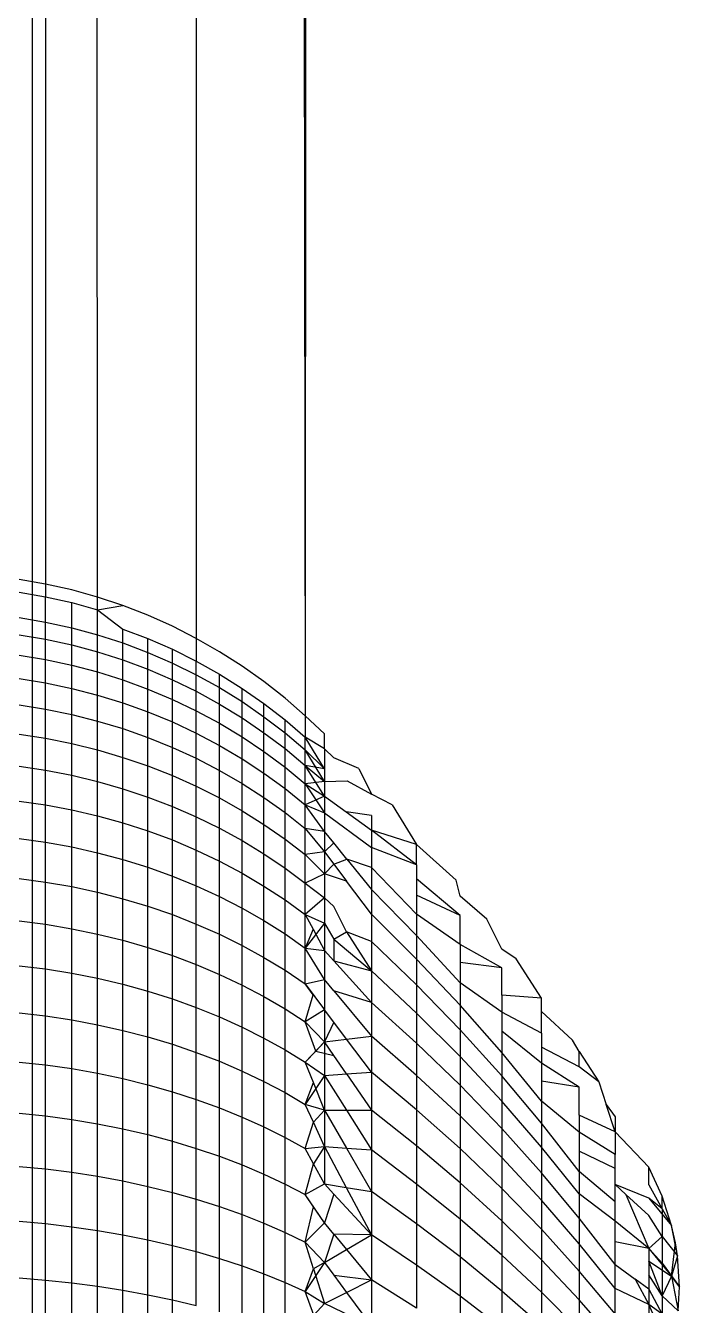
# Model space of a CAD drawing. Header units: inches. Extents: x 17 to 4615, y 5 to 3256.
# Drawn here: x 743.207 to 744.533, y 2418.563 to 2421.16 of the extents above; entities that cross this region are included whole.
import ezdxf

# ---------------------------------------------------------------- set-up
doc = ezdxf.new("R2010")
doc.units = ezdxf.units.IN
doc.header["$MEASUREMENT"] = 0

msp = doc.modelspace()

# ---------------------------------------------------------------- linework, layer by layer
for p, q in [((743.8134, 2587.7881), (743.7742, 2419.7595)), ((743.5533, 2587.5974), (743.7742, 2419.7595)), ((743.5533, 2587.5974), (743.5533, 2419.9165)), ((743.2238, 2587.4702), (743.2201, 2414.7214)), ((743.3529, 2420.0001), (743.2238, 2587.4702)), ((743.2238, 2587.4702), (743.2475, 2420.0267)), ((743.2475, 2420.0267), (743.194, 2420.0361)), ((743.194, 2420.0102), (743.2475, 2420.0009)), ((743.3006, 2420.0147), (743.2475, 2420.0267)), ((743.2475, 2420.0267), (743.2475, 2420.0009)), ((743.3529, 2420.0001), (743.3006, 2420.0147)), ((743.2475, 2420.0009), (743.3006, 2419.9891)), ((743.2475, 2419.9497), (743.2475, 2420.0009)), ((743.3006, 2419.9891), (743.3529, 2419.9746)), ((743.3006, 2419.938), (743.3006, 2419.9891)), ((743.4045, 2419.983), (743.3529, 2420.0001)), ((743.3529, 2419.9746), (743.3529, 2420.0001)), ((743.3529, 2419.9746), (743.4045, 2419.983)), ((743.4552, 2419.9633), (743.4045, 2419.983)), ((743.194, 2419.9588), (743.2475, 2419.9497)), ((743.3529, 2419.9746), (743.4045, 2419.9355)), ((743.3529, 2419.9239), (743.3529, 2419.9746)), ((743.5048, 2419.9411), (743.4552, 2419.9633)), ((743.2475, 2419.9497), (743.3006, 2419.938)), ((743.2475, 2419.9146), (743.2475, 2419.9497)), ((743.3006, 2419.938), (743.3529, 2419.9239)), ((743.3006, 2419.9031), (743.3006, 2419.938)), ((743.4045, 2419.9355), (743.4552, 2419.9162)), ((743.4045, 2419.9072), (743.4045, 2419.9355)), ((743.5533, 2419.9165), (743.5048, 2419.9411)), ((743.194, 2419.9236), (743.2475, 2419.9146)), ((743.2475, 2419.9146), (743.3006, 2419.9031)), ((743.2475, 2419.8734), (743.2475, 2419.9146)), ((743.3006, 2419.9031), (743.3529, 2419.8892)), ((743.3006, 2419.8621), (743.3006, 2419.9031)), ((743.3529, 2419.9239), (743.4045, 2419.9072)), ((743.3529, 2419.8892), (743.3529, 2419.9239)), ((743.4045, 2419.9072), (743.4552, 2419.8881)), ((743.4045, 2419.8727), (743.4045, 2419.9072)), ((743.4552, 2419.9162), (743.5048, 2419.8944)), ((743.4552, 2419.8881), (743.4552, 2419.9162)), ((743.6005, 2419.8895), (743.5533, 2419.9165)), ((743.5533, 2419.9165), (743.5533, 2419.8703)), ((743.194, 2419.8822), (743.2475, 2419.8734)), ((743.2475, 2419.8734), (743.3006, 2419.8621)), ((743.2475, 2419.8261), (743.2475, 2419.8734)), ((743.3529, 2419.8892), (743.4045, 2419.8727)), ((743.3529, 2419.8483), (743.3529, 2419.8892)), ((743.4045, 2419.8727), (743.4552, 2419.8539)), ((743.4045, 2419.8322), (743.4045, 2419.8727)), ((743.4552, 2419.8881), (743.5048, 2419.8665)), ((743.4552, 2419.8539), (743.4552, 2419.8881)), ((743.5048, 2419.8944), (743.5533, 2419.8703)), ((743.5048, 2419.8665), (743.5048, 2419.8944)), ((743.6463, 2419.8603), (743.6005, 2419.8895)), ((743.3006, 2419.8621), (743.3529, 2419.8483)), ((743.3006, 2419.815), (743.3006, 2419.8621)), ((743.3529, 2419.8483), (743.4045, 2419.8322)), ((743.3529, 2419.8015), (743.3529, 2419.8483)), ((743.4552, 2419.8539), (743.5048, 2419.8326)), ((743.4552, 2419.8136), (743.4552, 2419.8539)), ((743.5048, 2419.8665), (743.5533, 2419.8427)), ((743.5048, 2419.8326), (743.5048, 2419.8665)), ((743.5533, 2419.8703), (743.6005, 2419.8438)), ((743.5533, 2419.8427), (743.5533, 2419.8703)), ((743.6906, 2419.8288), (743.6463, 2419.8603)), ((743.194, 2419.8348), (743.2475, 2419.8261)), ((743.2475, 2419.8261), (743.3006, 2419.815)), ((743.2475, 2419.7728), (743.2475, 2419.8261)), ((743.4045, 2419.8322), (743.4552, 2419.8136)), ((743.4045, 2419.7856), (743.4045, 2419.8322)), ((743.5048, 2419.8326), (743.5533, 2419.8091)), ((743.5048, 2419.7927), (743.5048, 2419.8326)), ((743.5533, 2419.8427), (743.6005, 2419.8165)), ((743.5533, 2419.8091), (743.5533, 2419.8427)), ((743.6005, 2419.8438), (743.6463, 2419.8151)), ((743.6005, 2419.8165), (743.6005, 2419.8438)), ((743.7333, 2419.7952), (743.6906, 2419.8288)), ((743.3006, 2419.815), (743.3529, 2419.8015)), ((743.3006, 2419.762), (743.3006, 2419.815)), ((743.3529, 2419.8015), (743.4045, 2419.7856)), ((743.3529, 2419.7488), (743.3529, 2419.8015)), ((743.4552, 2419.8136), (743.5048, 2419.7927)), ((743.4552, 2419.7674), (743.4552, 2419.8136)), ((743.5533, 2419.8091), (743.6005, 2419.7832)), ((743.5533, 2419.7695), (743.5533, 2419.8091)), ((743.6005, 2419.8165), (743.6463, 2419.7881)), ((743.6005, 2419.7832), (743.6005, 2419.8165)), ((743.6463, 2419.8151), (743.6906, 2419.7842)), ((743.6463, 2419.7881), (743.6463, 2419.8151)), ((743.7742, 2419.7595), (743.7333, 2419.7952)), ((743.194, 2419.7813), (743.2475, 2419.7728)), ((743.2475, 2419.7728), (743.3006, 2419.762)), ((743.2475, 2419.7138), (743.2475, 2419.7728)), ((743.4045, 2419.7856), (743.4552, 2419.7674)), ((743.4045, 2419.7333), (743.4045, 2419.7856)), ((743.5048, 2419.7927), (743.5533, 2419.7695)), ((743.5048, 2419.7469), (743.5048, 2419.7927)), ((743.5533, 2419.7695), (743.6005, 2419.7441)), ((743.5533, 2419.7242), (743.5533, 2419.7695)), ((743.6005, 2419.7832), (743.6463, 2419.7552)), ((743.6005, 2419.7441), (743.6005, 2419.7832)), ((743.6463, 2419.7881), (743.6906, 2419.7575)), ((743.6463, 2419.7552), (743.6463, 2419.7881)), ((743.6906, 2419.7842), (743.7333, 2419.7511)), ((743.6906, 2419.7575), (743.6906, 2419.7842)), ((743.3006, 2419.762), (743.3529, 2419.7488)), ((743.3006, 2419.7032), (743.3006, 2419.762)), ((743.3529, 2419.7488), (743.4045, 2419.7333)), ((743.3529, 2419.6903), (743.3529, 2419.7488)), ((743.4552, 2419.7674), (743.5048, 2419.7469)), ((743.4552, 2419.7154), (743.4552, 2419.7674)), ((743.5048, 2419.7469), (743.5533, 2419.7242)), ((743.5048, 2419.6954), (743.5048, 2419.7469)), ((743.6005, 2419.7441), (743.6463, 2419.7165)), ((743.6005, 2419.6992), (743.6005, 2419.7441)), ((743.6463, 2419.7552), (743.6906, 2419.725)), ((743.6463, 2419.7165), (743.6463, 2419.7552)), ((743.6906, 2419.7575), (743.7333, 2419.7248)), ((743.6906, 2419.725), (743.6906, 2419.7575)), ((743.7333, 2419.7511), (743.7742, 2419.7161)), ((743.7333, 2419.7248), (743.7333, 2419.7511)), ((743.8134, 2419.7226), (743.7742, 2419.7595)), ((743.7742, 2419.7595), (743.7742, 2419.7161)), ((743.194, 2419.722), (743.2475, 2419.7138)), ((743.4045, 2419.7333), (743.4552, 2419.7154)), ((743.4045, 2419.6751), (743.4045, 2419.7333)), ((743.5533, 2419.7242), (743.6005, 2419.6992)), ((743.5533, 2419.6731), (743.5533, 2419.7242)), ((743.6463, 2419.7165), (743.6906, 2419.6869)), ((743.6463, 2419.6722), (743.6463, 2419.7165)), ((743.6906, 2419.725), (743.7333, 2419.6928)), ((743.6906, 2419.6869), (743.6906, 2419.725)), ((743.7333, 2419.7248), (743.7742, 2419.6902)), ((743.7333, 2419.6928), (743.7333, 2419.7248)), ((743.8134, 2419.6923), (743.8134, 2419.7226)), ((743.2475, 2419.7138), (743.3006, 2419.7032)), ((743.2475, 2419.649), (743.2475, 2419.7138)), ((743.3006, 2419.7032), (743.3529, 2419.6903)), ((743.3006, 2419.6387), (743.3006, 2419.7032)), ((743.4552, 2419.7154), (743.5048, 2419.6954)), ((743.4552, 2419.6577), (743.4552, 2419.7154)), ((743.5048, 2419.6954), (743.5533, 2419.6731)), ((743.5048, 2419.6382), (743.5048, 2419.6954)), ((743.6005, 2419.6992), (743.6463, 2419.6722)), ((743.6005, 2419.6487), (743.6005, 2419.6992)), ((743.7333, 2419.6928), (743.7742, 2419.6586)), ((743.7333, 2419.6552), (743.7333, 2419.6928)), ((743.7742, 2419.6902), (743.7742, 2419.7161)), ((743.8134, 2419.6521), (743.7742, 2419.7161)), ((743.8134, 2419.6923), (743.7742, 2419.7161)), ((743.8134, 2419.6923), (743.8134, 2419.6521)), ((743.8324, 2419.6739), (743.8134, 2419.6923)), ((743.3529, 2419.6903), (743.4045, 2419.6751)), ((743.3529, 2419.6262), (743.3529, 2419.6903)), ((743.4045, 2419.6751), (743.4552, 2419.6577)), ((743.4045, 2419.6114), (743.4045, 2419.6751)), ((743.5533, 2419.6731), (743.6005, 2419.6487)), ((743.5533, 2419.6165), (743.5533, 2419.6731)), ((743.6463, 2419.6722), (743.6906, 2419.6431)), ((743.6463, 2419.6222), (743.6463, 2419.6722)), ((743.6906, 2419.6869), (743.7333, 2419.6552)), ((743.6906, 2419.6431), (743.6906, 2419.6869)), ((743.7742, 2419.6586), (743.7742, 2419.6902)), ((743.7742, 2419.6902), (743.8134, 2419.6521)), ((743.8134, 2419.626), (743.7742, 2419.6902)), ((743.883, 2419.6524), (743.8324, 2419.6739)), ((743.194, 2419.657), (743.2475, 2419.649)), ((743.2475, 2419.649), (743.3006, 2419.6387)), ((743.2475, 2419.5787), (743.2475, 2419.649)), ((743.3006, 2419.6387), (743.3529, 2419.6262)), ((743.3006, 2419.5687), (743.3006, 2419.6387)), ((743.4552, 2419.6577), (743.5048, 2419.6382)), ((743.4552, 2419.5945), (743.4552, 2419.6577)), ((743.6005, 2419.6487), (743.6463, 2419.6222)), ((743.6005, 2419.5927), (743.6005, 2419.6487)), ((743.6906, 2419.6431), (743.7333, 2419.612)), ((743.6906, 2419.5937), (743.6906, 2419.6431)), ((743.7333, 2419.6552), (743.7742, 2419.6215)), ((743.7333, 2419.612), (743.7333, 2419.6552)), ((743.7742, 2419.6215), (743.7742, 2419.6586)), ((743.7742, 2419.6586), (743.8134, 2419.626)), ((743.8134, 2419.5961), (743.7742, 2419.6586)), ((743.8134, 2419.6521), (743.7742, 2419.6586)), ((743.8134, 2419.6521), (743.8134, 2419.626)), ((743.883, 2419.6524), (743.9086, 2419.6003)), ((743.3529, 2419.6262), (743.4045, 2419.6114)), ((743.3529, 2419.5565), (743.3529, 2419.6262)), ((743.5048, 2419.6382), (743.5533, 2419.6165)), ((743.5048, 2419.5755), (743.5048, 2419.6382)), ((743.5533, 2419.6165), (743.6005, 2419.5927)), ((743.5533, 2419.5543), (743.5533, 2419.6165)), ((743.6463, 2419.6222), (743.6906, 2419.5937)), ((743.6463, 2419.5668), (743.6463, 2419.6222)), ((743.8134, 2419.626), (743.7742, 2419.6215)), ((743.7742, 2419.5789), (743.7742, 2419.6215)), ((743.7742, 2419.6215), (743.8134, 2419.5961)), ((743.7742, 2419.6215), (743.8134, 2419.5624)), ((743.8134, 2419.626), (743.8591, 2419.6272)), ((743.8134, 2419.626), (743.8134, 2419.5961)), ((743.8591, 2419.6272), (743.9086, 2419.6003)), ((743.4045, 2419.6114), (743.4552, 2419.5945)), ((743.4045, 2419.5423), (743.4045, 2419.6114)), ((743.4552, 2419.5945), (743.5048, 2419.5755)), ((743.4552, 2419.5259), (743.4552, 2419.5945)), ((743.6005, 2419.5927), (743.6463, 2419.5668)), ((743.6005, 2419.5312), (743.6005, 2419.5927)), ((743.6906, 2419.5937), (743.7333, 2419.5633)), ((743.6906, 2419.539), (743.6906, 2419.5937)), ((743.7333, 2419.612), (743.7742, 2419.5789)), ((743.7333, 2419.5633), (743.7333, 2419.612)), ((743.8134, 2419.5961), (743.7742, 2419.5789)), ((743.8134, 2419.5961), (743.8134, 2419.5624)), ((743.8134, 2419.5961), (743.8573, 2419.5643)), ((743.9507, 2419.5785), (743.9086, 2419.6003)), ((743.194, 2419.5865), (743.2475, 2419.5787)), ((743.2475, 2419.5787), (743.3006, 2419.5687)), ((743.2475, 2419.503), (743.2475, 2419.5787)), ((743.3006, 2419.5687), (743.3529, 2419.5565)), ((743.3006, 2419.4933), (743.3006, 2419.5687)), ((743.5048, 2419.5755), (743.5533, 2419.5543)), ((743.5048, 2419.5074), (743.5048, 2419.5755)), ((743.6463, 2419.5668), (743.6906, 2419.539)), ((743.6463, 2419.5061), (743.6463, 2419.5668)), ((743.7333, 2419.5633), (743.7742, 2419.531)), ((743.7333, 2419.5093), (743.7333, 2419.5633)), ((743.7742, 2419.531), (743.7742, 2419.5789)), ((743.7742, 2419.5789), (743.8134, 2419.5624)), ((743.8134, 2419.5249), (743.7742, 2419.5789)), ((743.8134, 2419.5624), (743.8134, 2419.5249)), ((743.8134, 2419.5624), (743.9086, 2419.4921)), ((743.8573, 2419.5643), (743.9086, 2419.5271)), ((743.9086, 2419.5568), (743.8573, 2419.5643)), ((743.9507, 2419.5785), (744.0003, 2419.4985)), ((743.3529, 2419.5565), (743.4045, 2419.5423)), ((743.3529, 2419.4816), (743.3529, 2419.5565)), ((743.4045, 2419.5423), (743.4552, 2419.5259)), ((743.4045, 2419.4678), (743.4045, 2419.5423)), ((743.5533, 2419.5543), (743.6005, 2419.5312)), ((743.5533, 2419.4869), (743.5533, 2419.5543)), ((743.6906, 2419.539), (743.7333, 2419.5093)), ((743.6906, 2419.479), (743.6906, 2419.539)), ((743.9086, 2419.5568), (743.9086, 2419.5271)), ((743.194, 2419.5105), (743.2475, 2419.503)), ((743.4552, 2419.5259), (743.5048, 2419.5074)), ((743.4552, 2419.452), (743.4552, 2419.5259)), ((743.6005, 2419.5312), (743.6463, 2419.5061)), ((743.6005, 2419.4645), (743.6005, 2419.5312)), ((743.7333, 2419.5093), (743.7742, 2419.4778)), ((743.7333, 2419.4502), (743.7333, 2419.5093)), ((743.7742, 2419.4778), (743.7742, 2419.531)), ((743.7742, 2419.531), (743.8134, 2419.4836)), ((743.8134, 2419.5249), (743.7742, 2419.531)), ((743.8134, 2419.5249), (743.8134, 2419.4836)), ((743.8324, 2419.5013), (743.8134, 2419.5249)), ((743.9086, 2419.5271), (743.9086, 2419.4921)), ((744.0003, 2419.4569), (743.9086, 2419.5271)), ((744.0003, 2419.4985), (743.9086, 2419.5271)), ((743.2475, 2419.503), (743.3006, 2419.4933)), ((743.2475, 2419.4221), (743.2475, 2419.503)), ((743.3006, 2419.4933), (743.3529, 2419.4816)), ((743.3006, 2419.4129), (743.3006, 2419.4933)), ((743.5048, 2419.5074), (743.5533, 2419.4869)), ((743.5048, 2419.4341), (743.5048, 2419.5074)), ((743.5533, 2419.4869), (743.6005, 2419.4645)), ((743.5533, 2419.4144), (743.5533, 2419.4869)), ((743.6463, 2419.5061), (743.6906, 2419.479)), ((743.6463, 2419.4401), (743.6463, 2419.5061)), ((743.8134, 2419.4836), (743.7742, 2419.4778)), ((743.8134, 2419.4836), (743.8324, 2419.5013)), ((743.8134, 2419.4836), (743.8134, 2419.4387)), ((743.8134, 2419.4836), (743.8324, 2419.4582)), ((743.8588, 2419.4685), (743.8324, 2419.5013)), ((743.9086, 2419.4921), (743.9086, 2419.4519)), ((744.0003, 2419.4569), (743.9086, 2419.4921)), ((744.0805, 2419.4256), (744.0003, 2419.4985)), ((744.0003, 2419.4569), (744.0003, 2419.4985)), ((743.3529, 2419.4816), (743.4045, 2419.4678)), ((743.3529, 2419.4016), (743.3529, 2419.4816)), ((743.4045, 2419.4678), (743.4552, 2419.452)), ((743.4045, 2419.3883), (743.4045, 2419.4678)), ((743.6005, 2419.4645), (743.6463, 2419.4401)), ((743.6005, 2419.3927), (743.6005, 2419.4645)), ((743.6906, 2419.479), (743.7333, 2419.4502)), ((743.6906, 2419.4139), (743.6906, 2419.479)), ((743.7742, 2419.4195), (743.7742, 2419.4778)), ((743.8134, 2419.4387), (743.7742, 2419.4778)), ((743.8134, 2419.4387), (743.8324, 2419.4582)), ((743.8324, 2419.4582), (743.8588, 2419.4685)), ((743.8324, 2419.4582), (743.8583, 2419.4236)), ((743.9086, 2419.4519), (743.8588, 2419.4685)), ((743.8588, 2419.4685), (743.9086, 2419.4067)), ((744.0003, 2419.4569), (744.0003, 2419.4285)), ((743.4552, 2419.452), (743.5048, 2419.4341)), ((743.4552, 2419.373), (743.4552, 2419.452)), ((743.5048, 2419.4341), (743.5533, 2419.4144)), ((743.5048, 2419.3559), (743.5048, 2419.4341)), ((743.6463, 2419.4401), (743.6906, 2419.4139)), ((743.6463, 2419.3692), (743.6463, 2419.4401)), ((743.7333, 2419.4502), (743.7742, 2419.4195)), ((743.7333, 2419.3859), (743.7333, 2419.4502)), ((743.8134, 2419.4387), (743.7742, 2419.4195)), ((743.8134, 2419.4387), (743.8134, 2419.3903)), ((743.8583, 2419.4236), (743.8134, 2419.4387)), ((743.9086, 2419.4519), (743.9086, 2419.4067)), ((744.0003, 2419.3568), (743.9086, 2419.4519)), ((743.194, 2419.4294), (743.2475, 2419.4221)), ((743.2475, 2419.4221), (743.3006, 2419.4129)), ((743.2475, 2419.3363), (743.2475, 2419.4221)), ((743.3006, 2419.4129), (743.3529, 2419.4016)), ((743.3006, 2419.3274), (743.3006, 2419.4129)), ((743.5533, 2419.4144), (743.6005, 2419.3927)), ((743.5533, 2419.3369), (743.5533, 2419.4144)), ((743.6906, 2419.4139), (743.7333, 2419.3859)), ((743.6906, 2419.3439), (743.6906, 2419.4139)), ((743.7742, 2419.3562), (743.7742, 2419.4195)), ((743.7742, 2419.4195), (743.8134, 2419.3903)), ((743.9086, 2419.3566), (743.8583, 2419.4236)), ((743.9086, 2419.4067), (743.9086, 2419.3566)), ((744.0003, 2419.3136), (743.9086, 2419.4067)), ((744.0003, 2419.4285), (744.0003, 2419.3951)), ((744.0884, 2419.354), (744.0003, 2419.4285)), ((744.0884, 2419.3935), (744.0805, 2419.4256)), ((743.3529, 2419.4016), (743.4045, 2419.3883)), ((743.3529, 2419.3166), (743.3529, 2419.4016)), ((743.4045, 2419.3883), (743.4552, 2419.373)), ((743.4045, 2419.3038), (743.4045, 2419.3883)), ((743.6005, 2419.3927), (743.6463, 2419.3692)), ((743.6005, 2419.316), (743.6005, 2419.3927)), ((743.7333, 2419.3859), (743.7742, 2419.3562)), ((743.7333, 2419.3168), (743.7333, 2419.3859)), ((743.8134, 2419.3903), (743.7742, 2419.3562)), ((743.8134, 2419.3903), (743.8134, 2419.3384)), ((743.8324, 2419.3726), (743.8134, 2419.3903)), ((744.0003, 2419.3951), (744.0003, 2419.3568)), ((744.0884, 2419.354), (744.0003, 2419.3951)), ((744.1425, 2419.3468), (744.0884, 2419.3935)), ((743.4552, 2419.373), (743.5048, 2419.3559)), ((743.4552, 2419.2892), (743.4552, 2419.373)), ((743.5048, 2419.3559), (743.5533, 2419.3369)), ((743.5048, 2419.2728), (743.5048, 2419.3559)), ((743.6463, 2419.3692), (743.6906, 2419.3439)), ((743.6463, 2419.2933), (743.6463, 2419.3692)), ((743.7742, 2419.2881), (743.7742, 2419.3562)), ((743.7742, 2419.3562), (743.8134, 2419.3384)), ((743.7742, 2419.3562), (743.7903, 2419.3262)), ((743.8577, 2419.3213), (743.8324, 2419.3726)), ((743.9086, 2419.3566), (743.9086, 2419.3016)), ((744.0003, 2419.2658), (743.9086, 2419.3566)), ((744.0003, 2419.3568), (744.0003, 2419.3136)), ((744.0884, 2419.2952), (744.0003, 2419.3568)), ((744.0884, 2419.2952), (744.0884, 2419.354)), ((743.194, 2419.3432), (743.2475, 2419.3363)), ((743.2475, 2419.3363), (743.3006, 2419.3274)), ((743.2475, 2419.2457), (743.2475, 2419.3363)), ((743.3006, 2419.3274), (743.3529, 2419.3166)), ((743.3006, 2419.2372), (743.3006, 2419.3274)), ((743.5533, 2419.3369), (743.6005, 2419.316)), ((743.5533, 2419.2545), (743.5533, 2419.3369)), ((743.6906, 2419.3439), (743.7333, 2419.3168)), ((743.6906, 2419.269), (743.6906, 2419.3439)), ((743.8134, 2419.3384), (743.7742, 2419.2881)), ((743.8134, 2419.3384), (743.8134, 2419.2831)), ((743.8134, 2419.3384), (743.8324, 2419.3063)), ((744.1728, 2419.2857), (744.1425, 2419.3468)), ((743.3529, 2419.3166), (743.4045, 2419.3038)), ((743.3529, 2419.2269), (743.3529, 2419.3166)), ((743.4045, 2419.3038), (743.4552, 2419.2892)), ((743.4045, 2419.2147), (743.4045, 2419.3038)), ((743.6005, 2419.316), (743.6463, 2419.2933)), ((743.6005, 2419.2345), (743.6005, 2419.316)), ((743.7333, 2419.3168), (743.7742, 2419.2881)), ((743.7333, 2419.243), (743.7333, 2419.3168)), ((743.7903, 2419.3262), (743.7742, 2419.2881)), ((743.7903, 2419.3262), (743.8134, 2419.2831)), ((743.8324, 2419.3063), (743.8577, 2419.3213)), ((743.8324, 2419.3063), (743.9086, 2419.2419)), ((743.8324, 2419.3063), (743.8324, 2419.262)), ((743.9086, 2419.3016), (743.8577, 2419.3213)), ((743.8577, 2419.3213), (743.9086, 2419.2419)), ((743.9086, 2419.3016), (743.9086, 2419.2419)), ((744.0003, 2419.2133), (743.9086, 2419.3016)), ((744.0003, 2419.3136), (744.0003, 2419.2658)), ((744.0884, 2419.2177), (744.0003, 2419.3136)), ((743.4552, 2419.2892), (743.5048, 2419.2728)), ((743.4552, 2419.2008), (743.4552, 2419.2892)), ((743.6463, 2419.2933), (743.6906, 2419.269)), ((743.6463, 2419.2128), (743.6463, 2419.2933)), ((743.7742, 2419.2153), (743.7742, 2419.2881)), ((743.7742, 2419.2881), (743.8134, 2419.2831)), ((743.8134, 2419.2244), (743.7742, 2419.2881)), ((743.8134, 2419.2831), (743.8134, 2419.2244)), ((743.8134, 2419.2831), (743.8324, 2419.262)), ((744.0884, 2419.2952), (744.0884, 2419.2588)), ((744.1728, 2419.2483), (744.0884, 2419.2952)), ((744.2025, 2419.2665), (744.1728, 2419.2857)), ((743.194, 2419.2523), (743.2475, 2419.2457)), ((743.5048, 2419.2728), (743.5533, 2419.2545)), ((743.5048, 2419.1851), (743.5048, 2419.2728)), ((743.5533, 2419.2545), (743.6005, 2419.2345)), ((743.5533, 2419.1677), (743.5533, 2419.2545)), ((743.6906, 2419.269), (743.7333, 2419.243)), ((743.6906, 2419.1895), (743.6906, 2419.269)), ((743.8324, 2419.262), (743.9086, 2419.1777)), ((743.8324, 2419.262), (743.9086, 2419.2419)), ((744.0003, 2419.2658), (744.0003, 2419.2133)), ((744.0884, 2419.1722), (744.0003, 2419.2658)), ((744.0884, 2419.2588), (744.0884, 2419.2177)), ((744.1728, 2419.2483), (744.0884, 2419.2588)), ((744.2533, 2419.1861), (744.2025, 2419.2665)), ((743.2475, 2419.2457), (743.3006, 2419.2372)), ((743.2475, 2419.1505), (743.2475, 2419.2457)), ((743.3006, 2419.2372), (743.3529, 2419.2269)), ((743.3006, 2419.1424), (743.3006, 2419.2372)), ((743.3529, 2419.2269), (743.4045, 2419.2147)), ((743.3529, 2419.1326), (743.3529, 2419.2269)), ((743.6005, 2419.2345), (743.6463, 2419.2128)), ((743.6005, 2419.1486), (743.6005, 2419.2345)), ((743.7333, 2419.243), (743.7742, 2419.2153)), ((743.7333, 2419.1645), (743.7333, 2419.243)), ((743.7742, 2419.2153), (743.8134, 2419.2244)), ((743.8134, 2419.2244), (743.8134, 2419.1626)), ((743.8324, 2419.2014), (743.8134, 2419.2244)), ((743.9086, 2419.2419), (743.9086, 2419.1777)), ((744.0003, 2419.1563), (743.9086, 2419.2419)), ((744.1728, 2419.1926), (744.1728, 2419.2483)), ((743.4045, 2419.2147), (743.4552, 2419.2008)), ((743.4045, 2419.1211), (743.4045, 2419.2147)), ((743.4552, 2419.2008), (743.5048, 2419.1851)), ((743.4552, 2419.1078), (743.4552, 2419.2008)), ((743.6463, 2419.2128), (743.6906, 2419.1895)), ((743.6463, 2419.1279), (743.6463, 2419.2128)), ((743.7742, 2419.2153), (743.8134, 2419.1626)), ((743.7905, 2419.1935), (743.7742, 2419.2153)), ((743.9086, 2419.1777), (743.8324, 2419.2014)), ((743.8324, 2419.2014), (743.9086, 2419.1091)), ((744.0003, 2419.2133), (744.0003, 2419.1563)), ((744.0884, 2419.1223), (744.0003, 2419.2133)), ((744.0884, 2419.2177), (744.0884, 2419.1722)), ((744.1728, 2419.158), (744.0884, 2419.2177)), ((743.5048, 2419.1851), (743.5533, 2419.1677)), ((743.5048, 2419.0929), (743.5048, 2419.1851)), ((743.6906, 2419.1895), (743.7333, 2419.1645)), ((743.6906, 2419.1056), (743.6906, 2419.1895)), ((743.7742, 2419.1381), (743.7905, 2419.1935)), ((743.9086, 2419.1777), (743.9086, 2419.1091)), ((744.0003, 2419.095), (743.9086, 2419.1777)), ((744.0884, 2419.1722), (744.0884, 2419.1223)), ((744.1728, 2419.076), (744.0884, 2419.1722)), ((744.1728, 2419.1926), (744.1728, 2419.158)), ((744.2533, 2419.1861), (744.1728, 2419.1926)), ((744.2533, 2419.1595), (744.2533, 2419.1861)), ((743.194, 2419.1568), (743.2475, 2419.1505)), ((743.2475, 2419.1505), (743.3006, 2419.1424)), ((743.2475, 2419.051), (743.2475, 2419.1505)), ((743.5533, 2419.1677), (743.6005, 2419.1486)), ((743.5533, 2419.0764), (743.5533, 2419.1677)), ((743.6005, 2419.1486), (743.6463, 2419.1279)), ((743.6005, 2419.0583), (743.6005, 2419.1486)), ((743.7333, 2419.1645), (743.7742, 2419.1381)), ((743.7333, 2419.0818), (743.7333, 2419.1645)), ((743.8134, 2419.1626), (743.7742, 2419.1381)), ((743.8134, 2419.1626), (743.8134, 2419.0977)), ((743.8324, 2419.1374), (743.8134, 2419.1626)), ((744.0003, 2419.1563), (744.0003, 2419.095)), ((744.0884, 2419.0681), (744.0003, 2419.1563)), ((744.1728, 2419.158), (744.1728, 2419.1192)), ((744.2533, 2419.1156), (744.1728, 2419.158)), ((744.2533, 2419.1156), (744.2533, 2419.1595)), ((744.3164, 2419.1014), (744.2533, 2419.1595)), ((743.3006, 2419.1424), (743.3529, 2419.1326)), ((743.3006, 2419.0434), (743.3006, 2419.1424)), ((743.3529, 2419.1326), (743.4045, 2419.1211)), ((743.3529, 2419.0341), (743.3529, 2419.1326)), ((743.4045, 2419.1211), (743.4552, 2419.1078)), ((743.4045, 2419.0232), (743.4045, 2419.1211)), ((743.6463, 2419.1279), (743.6906, 2419.1056)), ((743.6463, 2419.0386), (743.6463, 2419.1279)), ((743.7742, 2419.1381), (743.8134, 2419.0977)), ((743.7956, 2419.079), (743.7742, 2419.1381)), ((743.8324, 2419.1374), (743.8134, 2419.0977)), ((743.8582, 2419.1031), (743.8324, 2419.1374)), ((744.0884, 2419.1223), (744.0884, 2419.0681)), ((744.1728, 2419.0288), (744.0884, 2419.1223)), ((743.4552, 2419.1078), (743.5048, 2419.0929)), ((743.4552, 2419.0107), (743.4552, 2419.1078)), ((743.6906, 2419.1056), (743.7333, 2419.0818)), ((743.6906, 2419.0174), (743.6906, 2419.1056)), ((743.8134, 2419.0977), (743.7742, 2419.0565)), ((743.8134, 2419.0977), (743.7956, 2419.079)), ((743.8134, 2419.0977), (743.8582, 2419.1031)), ((743.8134, 2419.0977), (743.8134, 2419.0298)), ((743.8324, 2419.0701), (743.8134, 2419.0977)), ((743.8582, 2419.1031), (743.9086, 2419.1091)), ((743.9086, 2419.0362), (743.8582, 2419.1031)), ((743.9086, 2419.1091), (743.9086, 2419.0362)), ((744.0003, 2419.0295), (743.9086, 2419.1091)), ((744.0003, 2419.095), (744.0003, 2419.0295)), ((744.0884, 2419.0098), (744.0003, 2419.095)), ((744.1728, 2419.1192), (744.1728, 2419.076)), ((744.2533, 2419.0547), (744.1728, 2419.1192)), ((744.2533, 2419.1156), (744.2533, 2419.0872)), ((744.33, 2419.0783), (744.3164, 2419.1014)), ((743.5048, 2419.0929), (743.5533, 2419.0764)), ((743.5048, 2418.9966), (743.5048, 2419.0929)), ((743.5533, 2419.0764), (743.6005, 2419.0583)), ((743.5533, 2418.981), (743.5533, 2419.0764)), ((743.7333, 2419.0818), (743.7742, 2419.0565)), ((743.7333, 2418.9948), (743.7333, 2419.0818)), ((743.7742, 2419.0565), (743.7956, 2419.079)), ((743.7956, 2419.079), (743.8324, 2419.0701)), ((743.858, 2419.0328), (743.8324, 2419.0701)), ((744.0884, 2419.0681), (744.0884, 2419.0098)), ((744.1728, 2418.9774), (744.0884, 2419.0681)), ((744.1728, 2419.076), (744.1728, 2419.0288)), ((744.2533, 2418.9774), (744.1728, 2419.076)), ((744.2533, 2419.0872), (744.2533, 2419.0547)), ((744.33, 2419.0471), (744.2533, 2419.0872)), ((744.33, 2419.0783), (744.3702, 2419.0167)), ((744.33, 2419.0471), (744.33, 2419.0783)), ((743.194, 2419.0569), (743.2475, 2419.051)), ((743.2475, 2419.051), (743.3006, 2419.0434)), ((743.2475, 2418.9474), (743.2475, 2419.051)), ((743.3006, 2419.0434), (743.3529, 2419.0341)), ((743.3006, 2418.9402), (743.3006, 2419.0434)), ((743.6005, 2419.0583), (743.6463, 2419.0386)), ((743.6005, 2418.9639), (743.6005, 2419.0583)), ((743.7742, 2419.0565), (743.8134, 2419.0298)), ((743.7908, 2419.0154), (743.7742, 2419.0565)), ((744.2533, 2419.0547), (744.2533, 2419.018)), ((744.33, 2419.0059), (744.2533, 2419.0547)), ((744.3702, 2419.0167), (744.33, 2419.0471)), ((743.3529, 2419.0341), (743.4045, 2419.0232)), ((743.3529, 2418.9315), (743.3529, 2419.0341)), ((743.4045, 2419.0232), (743.4552, 2419.0107)), ((743.4045, 2418.9213), (743.4045, 2419.0232)), ((743.6463, 2419.0386), (743.6906, 2419.0174)), ((743.6463, 2418.9453), (743.6463, 2419.0386)), ((743.6906, 2419.0174), (743.7333, 2418.9948)), ((743.6906, 2418.9253), (743.6906, 2419.0174)), ((743.8134, 2419.0298), (743.7742, 2418.9708)), ((743.7742, 2418.9708), (743.7908, 2419.0154)), ((743.8134, 2418.9591), (743.7908, 2419.0154)), ((743.8134, 2419.0298), (743.858, 2419.0328)), ((743.8134, 2419.0298), (743.8134, 2418.9591)), ((743.8134, 2419.0298), (743.8578, 2418.9592)), ((743.858, 2419.0328), (743.9086, 2419.0362)), ((743.858, 2419.0328), (743.9086, 2418.9593)), ((743.9086, 2419.0362), (743.9086, 2418.9593)), ((744.0003, 2418.9599), (743.9086, 2419.0362)), ((744.0003, 2419.0295), (744.0003, 2418.9599)), ((744.0884, 2418.9475), (744.0003, 2419.0295)), ((744.1728, 2419.0288), (744.1728, 2418.9774)), ((744.2533, 2418.9328), (744.1728, 2419.0288)), ((744.2533, 2419.018), (744.2533, 2418.9774)), ((744.33, 2419.0059), (744.2533, 2419.018)), ((744.3702, 2419.0167), (744.3849, 2418.9705)), ((743.4552, 2419.0107), (743.5048, 2418.9966)), ((743.4552, 2418.9095), (743.4552, 2419.0107)), ((743.5048, 2418.9966), (743.5533, 2418.981)), ((743.5048, 2418.8963), (743.5048, 2418.9966)), ((743.7333, 2418.9948), (743.7742, 2418.9708)), ((743.7333, 2418.9039), (743.7333, 2418.9948)), ((744.0884, 2419.0098), (744.0884, 2418.9475)), ((744.1728, 2418.9222), (744.0884, 2419.0098)), ((744.33, 2418.9488), (744.33, 2419.0059)), ((743.5533, 2418.981), (743.6005, 2418.9639)), ((743.5533, 2418.8816), (743.5533, 2418.981)), ((743.6005, 2418.9639), (743.6463, 2418.9453)), ((743.6005, 2418.8656), (743.6005, 2418.9639)), ((743.8134, 2418.9591), (743.7742, 2418.9708)), ((743.7909, 2418.9346), (743.7742, 2418.9708)), ((744.1728, 2418.9774), (744.1728, 2418.9222)), ((744.2533, 2418.8844), (744.1728, 2418.9774)), ((744.2533, 2418.9774), (744.2533, 2418.9328)), ((744.33, 2418.9144), (744.2533, 2418.9774)), ((744.3849, 2418.9705), (744.4027, 2418.9457)), ((744.4027, 2418.9149), (744.3849, 2418.9705)), ((743.194, 2418.9529), (743.2475, 2418.9474)), ((743.2475, 2418.9474), (743.3006, 2418.9402)), ((743.2475, 2418.8399), (743.2475, 2418.9474)), ((743.3006, 2418.9402), (743.3529, 2418.9315)), ((743.3006, 2418.8332), (743.3006, 2418.9402)), ((743.6463, 2418.9453), (743.6906, 2418.9253)), ((743.6463, 2418.8481), (743.6463, 2418.9453)), ((743.8134, 2418.9591), (743.7909, 2418.9346)), ((743.8134, 2418.9591), (743.8578, 2418.9592)), ((743.8134, 2418.9591), (743.8134, 2418.8856)), ((743.8134, 2418.9591), (743.8577, 2418.8823)), ((743.8578, 2418.9592), (743.9086, 2418.9593)), ((743.8578, 2418.9592), (743.9086, 2418.8785)), ((743.9086, 2418.9593), (743.9086, 2418.8785)), ((744.0003, 2418.8865), (743.9086, 2418.9593)), ((744.0003, 2418.9599), (744.0003, 2418.8865)), ((744.0884, 2418.8813), (744.0003, 2418.9599)), ((744.0884, 2418.9475), (744.0884, 2418.8813)), ((744.1728, 2418.8632), (744.0884, 2418.9475)), ((744.33, 2418.9488), (744.33, 2418.9144)), ((744.4027, 2418.9149), (744.33, 2418.9488)), ((744.4027, 2418.9457), (744.4027, 2418.9149)), ((743.3529, 2418.9315), (743.4045, 2418.9213)), ((743.3529, 2418.8251), (743.3529, 2418.9315)), ((743.4045, 2418.9213), (743.4552, 2418.9095)), ((743.4045, 2418.8156), (743.4045, 2418.9213)), ((743.6906, 2418.9253), (743.7333, 2418.9039)), ((743.6906, 2418.8293), (743.6906, 2418.9253)), ((743.7742, 2418.8813), (743.7909, 2418.9346)), ((743.8134, 2418.8856), (743.7909, 2418.9346)), ((744.1728, 2418.9222), (744.1728, 2418.8632)), ((744.2533, 2418.8323), (744.1728, 2418.9222)), ((744.2533, 2418.9328), (744.2533, 2418.8844)), ((744.33, 2418.8345), (744.2533, 2418.9328)), ((744.33, 2418.9144), (744.33, 2418.8763)), ((744.4027, 2418.869), (744.33, 2418.9144)), ((744.4713, 2418.8435), (744.4027, 2418.9149)), ((744.4027, 2418.9149), (744.4027, 2418.869)), ((743.4552, 2418.9095), (743.5048, 2418.8963)), ((743.4552, 2418.8046), (743.4552, 2418.9095)), ((743.5048, 2418.8963), (743.5533, 2418.8816)), ((743.5048, 2418.7923), (743.5048, 2418.8963)), ((743.7333, 2418.9039), (743.7742, 2418.8813)), ((743.7333, 2418.8093), (743.7333, 2418.9039)), ((743.7742, 2418.8813), (743.8134, 2418.8856)), ((743.8134, 2418.8856), (743.791, 2418.8505)), ((743.8134, 2418.8856), (743.8134, 2418.8094)), ((743.8134, 2418.8856), (743.8577, 2418.8823)), ((743.8134, 2418.8856), (743.8576, 2418.8023)), ((744.0003, 2418.8865), (744.0003, 2418.8093)), ((744.0884, 2418.8115), (744.0003, 2418.8865)), ((743.5533, 2418.8816), (743.6005, 2418.8656)), ((743.5533, 2418.7786), (743.5533, 2418.8816)), ((743.6005, 2418.8656), (743.6463, 2418.8481)), ((743.6005, 2418.7636), (743.6005, 2418.8656)), ((743.791, 2418.8505), (743.7742, 2418.8813)), ((743.8577, 2418.8823), (743.9086, 2418.8785)), ((743.8577, 2418.8823), (743.9086, 2418.794)), ((743.9086, 2418.8785), (743.9086, 2418.794)), ((744.0003, 2418.8093), (743.9086, 2418.8785)), ((744.0884, 2418.8813), (744.0884, 2418.8115)), ((744.1728, 2418.8005), (744.0884, 2418.8813)), ((744.1728, 2418.8632), (744.1728, 2418.8005)), ((744.2533, 2418.7767), (744.1728, 2418.8632)), ((744.2533, 2418.8844), (744.2533, 2418.8323)), ((744.33, 2418.7891), (744.2533, 2418.8844)), ((744.33, 2418.8763), (744.33, 2418.8345)), ((744.4027, 2418.8405), (744.33, 2418.8763)), ((744.4027, 2418.8405), (744.4027, 2418.869)), ((743.194, 2418.8451), (743.2475, 2418.8399)), ((743.2475, 2418.8399), (743.3006, 2418.8332)), ((743.2475, 2418.7289), (743.2475, 2418.8399)), ((743.6463, 2418.8481), (743.6906, 2418.8293)), ((743.6463, 2418.7474), (743.6463, 2418.8481)), ((743.7742, 2418.788), (743.791, 2418.8505)), ((743.8134, 2418.8094), (743.791, 2418.8505)), ((744.33, 2418.8345), (744.33, 2418.7891)), ((744.4027, 2418.7729), (744.33, 2418.8345)), ((744.4027, 2418.8085), (744.4027, 2418.8405)), ((744.4981, 2418.7849), (744.4713, 2418.8435)), ((744.4713, 2418.8079), (744.4713, 2418.8435)), ((743.3006, 2418.8332), (743.3529, 2418.8251)), ((743.3006, 2418.7227), (743.3006, 2418.8332)), ((743.3529, 2418.8251), (743.4045, 2418.8156)), ((743.3529, 2418.7152), (743.3529, 2418.8251)), ((743.4045, 2418.8156), (743.4552, 2418.8046)), ((743.4045, 2418.7064), (743.4045, 2418.8156)), ((743.6906, 2418.8293), (743.7333, 2418.8093)), ((743.6906, 2418.7298), (743.6906, 2418.8293)), ((743.7333, 2418.8093), (743.7742, 2418.788)), ((743.7333, 2418.7111), (743.7333, 2418.8093)), ((743.7742, 2418.788), (743.8134, 2418.8094)), ((743.8134, 2418.8094), (743.8324, 2418.7888)), ((743.8134, 2418.8094), (743.8576, 2418.8023)), ((744.0003, 2418.8093), (744.0003, 2418.7287)), ((744.0884, 2418.7381), (744.0003, 2418.8093)), ((744.0884, 2418.8115), (744.0884, 2418.7381)), ((744.1728, 2418.7344), (744.0884, 2418.8115)), ((744.2533, 2418.8323), (744.2533, 2418.7767)), ((744.33, 2418.7403), (744.2533, 2418.8323)), ((744.4027, 2418.7729), (744.4027, 2418.8085)), ((744.4027, 2418.8085), (744.425, 2418.7879)), ((744.4713, 2418.7803), (744.4027, 2418.8085)), ((744.4713, 2418.8079), (744.4981, 2418.7591)), ((743.4552, 2418.8046), (743.5048, 2418.7923)), ((743.4552, 2418.6962), (743.4552, 2418.8046)), ((743.5048, 2418.7923), (743.5533, 2418.7786)), ((743.5048, 2418.6848), (743.5048, 2418.7923)), ((743.8134, 2418.7308), (743.7742, 2418.788)), ((743.7911, 2418.7633), (743.7742, 2418.788)), ((743.8324, 2418.7888), (743.8134, 2418.7308)), ((743.8324, 2418.7888), (743.9086, 2418.7061)), ((743.8576, 2418.8023), (743.9086, 2418.794)), ((743.8576, 2418.8023), (743.9086, 2418.7061)), ((743.9086, 2418.794), (743.9086, 2418.7061)), ((744.0003, 2418.7287), (743.9086, 2418.794)), ((744.1728, 2418.8005), (744.1728, 2418.7344)), ((744.2533, 2418.7176), (744.1728, 2418.8005)), ((744.33, 2418.7891), (744.33, 2418.7403)), ((744.4027, 2418.734), (744.33, 2418.7891)), ((744.425, 2418.7879), (744.4713, 2418.6785)), ((744.425, 2418.7879), (744.4713, 2418.7451)), ((744.5176, 2418.7252), (744.4981, 2418.7849)), ((744.4981, 2418.7591), (744.4981, 2418.7849)), ((743.5533, 2418.7786), (743.6005, 2418.7636)), ((743.5533, 2418.6722), (743.5533, 2418.7786)), ((743.6005, 2418.7636), (743.6463, 2418.7474)), ((743.6005, 2418.6583), (743.6005, 2418.7636)), ((743.7742, 2418.6913), (743.7911, 2418.7633)), ((743.8134, 2418.7308), (743.7911, 2418.7633)), ((744.2533, 2418.7767), (744.2533, 2418.7176)), ((744.33, 2418.6881), (744.2533, 2418.7767)), ((744.4027, 2418.734), (744.4027, 2418.7729)), ((744.4713, 2418.7803), (744.5176, 2418.7252)), ((744.4981, 2418.7591), (744.4713, 2418.7803)), ((744.4981, 2418.7591), (744.5176, 2418.7252)), ((744.4981, 2418.7591), (744.4981, 2418.7028)), ((743.194, 2418.7337), (743.2475, 2418.7289)), ((743.6463, 2418.7474), (743.6906, 2418.7298)), ((743.6463, 2418.6432), (743.6463, 2418.7474)), ((743.6906, 2418.7298), (743.7333, 2418.7111)), ((743.6906, 2418.627), (743.6906, 2418.7298)), ((743.8134, 2418.7308), (743.7742, 2418.6913)), ((743.8324, 2418.7077), (743.8134, 2418.7308)), ((744.0884, 2418.7381), (744.0884, 2418.6614)), ((744.1728, 2418.6649), (744.0884, 2418.7381)), ((744.1728, 2418.7344), (744.1728, 2418.6649)), ((744.2533, 2418.6552), (744.1728, 2418.7344)), ((744.33, 2418.7403), (744.33, 2418.6881)), ((744.4027, 2418.6462), (744.33, 2418.7403)), ((744.4027, 2418.6917), (744.4027, 2418.734)), ((744.4713, 2418.6785), (744.4027, 2418.734)), ((744.4981, 2418.7028), (744.4713, 2418.7451)), ((743.2475, 2418.7289), (743.3006, 2418.7227)), ((743.2475, 2418.6145), (743.2475, 2418.7289)), ((743.3006, 2418.7227), (743.3529, 2418.7152)), ((743.3006, 2418.6089), (743.3006, 2418.7227)), ((743.3529, 2418.7152), (743.4045, 2418.7064)), ((743.3529, 2418.602), (743.3529, 2418.7152)), ((743.4045, 2418.7064), (743.4552, 2418.6962)), ((743.4045, 2418.5939), (743.4045, 2418.7064)), ((743.7333, 2418.7111), (743.7742, 2418.6913)), ((743.7333, 2418.6097), (743.7333, 2418.7111)), ((743.8324, 2418.7077), (743.8134, 2418.6499)), ((743.9086, 2418.7061), (743.8324, 2418.7077)), ((743.8324, 2418.7077), (743.8582, 2418.6763)), ((743.8582, 2418.6763), (743.9086, 2418.7061)), ((743.9086, 2418.7061), (743.9086, 2418.6149)), ((744.0003, 2418.6448), (743.9086, 2418.7061)), ((744.0003, 2418.7287), (744.0003, 2418.6448)), ((744.0884, 2418.6614), (744.0003, 2418.7287)), ((744.2533, 2418.7176), (744.2533, 2418.6552)), ((744.33, 2418.6327), (744.2533, 2418.7176)), ((744.5294, 2418.6635), (744.5176, 2418.7252)), ((744.5256, 2418.6898), (744.5176, 2418.7252)), ((743.4552, 2418.6962), (743.5048, 2418.6848)), ((743.4552, 2418.5846), (743.4552, 2418.6962)), ((743.5048, 2418.6848), (743.5533, 2418.6722)), ((743.5048, 2418.5741), (743.5048, 2418.6848)), ((743.7742, 2418.6913), (743.8134, 2418.6499)), ((743.7913, 2418.6369), (743.7742, 2418.6913)), ((744.33, 2418.6881), (744.33, 2418.6327)), ((744.4027, 2418.5975), (744.33, 2418.6881)), ((744.4027, 2418.6462), (744.4027, 2418.6917)), ((744.4713, 2418.6785), (744.4027, 2418.6917)), ((744.4981, 2418.7028), (744.4713, 2418.6785)), ((744.4713, 2418.6785), (744.5176, 2418.6222)), ((744.4981, 2418.6489), (744.4713, 2418.6785)), ((744.4713, 2418.6785), (744.4713, 2418.6527)), ((744.4981, 2418.7028), (744.5294, 2418.6635)), ((744.4981, 2418.7028), (744.4981, 2418.6489)), ((744.5176, 2418.6222), (744.5256, 2418.6898)), ((744.5294, 2418.6635), (744.5256, 2418.6898)), ((743.5533, 2418.6722), (743.6005, 2418.6583)), ((743.5533, 2418.5625), (743.5533, 2418.6722)), ((743.6005, 2418.6583), (743.6463, 2418.6432)), ((743.6005, 2418.5498), (743.6005, 2418.6583)), ((743.8134, 2418.6499), (743.8582, 2418.6763)), ((743.8582, 2418.6763), (743.9086, 2418.6149)), ((744.0884, 2418.6614), (744.0884, 2418.5816)), ((744.1728, 2418.5922), (744.0884, 2418.6614)), ((744.1728, 2418.6649), (744.1728, 2418.5922)), ((744.2533, 2418.5897), (744.1728, 2418.6649)), ((744.2533, 2418.6552), (744.2533, 2418.5897)), ((744.33, 2418.5742), (744.2533, 2418.6552)), ((744.4713, 2418.6527), (744.5176, 2418.6222)), ((744.4981, 2418.5826), (744.4713, 2418.6527)), ((744.4713, 2418.6527), (744.4713, 2418.6252)), ((744.5294, 2418.6635), (744.5176, 2418.6222)), ((744.5333, 2418.6008), (744.5294, 2418.6635)), ((743.6463, 2418.6432), (743.6906, 2418.627)), ((743.6463, 2418.536), (743.6463, 2418.6432)), ((743.6906, 2418.627), (743.7333, 2418.6097)), ((743.6906, 2418.5211), (743.6906, 2418.627)), ((743.8134, 2418.6499), (743.7742, 2418.5913)), ((743.7742, 2418.5913), (743.7913, 2418.6369)), ((743.8134, 2418.6499), (743.7913, 2418.6369)), ((743.7913, 2418.6369), (743.8134, 2418.5667)), ((743.8134, 2418.6499), (743.8324, 2418.6241)), ((744.0003, 2418.6448), (744.0003, 2418.5577)), ((744.0884, 2418.5816), (744.0003, 2418.6448)), ((744.33, 2418.6327), (744.33, 2418.5742)), ((744.4027, 2418.5459), (744.33, 2418.6327)), ((744.4027, 2418.5975), (744.4027, 2418.6462)), ((744.4027, 2418.6462), (744.4436, 2418.6163)), ((744.4981, 2418.6489), (744.5333, 2418.6008)), ((744.4981, 2418.6489), (744.5176, 2418.6222)), ((744.4981, 2418.6489), (744.4981, 2418.5826)), ((743.194, 2418.6189), (743.2475, 2418.6145)), ((743.2475, 2418.6145), (743.3006, 2418.6089)), ((743.2475, 2418.4971), (743.2475, 2418.6145)), ((743.3006, 2418.6089), (743.3529, 2418.602)), ((743.3006, 2418.492), (743.3006, 2418.6089)), ((743.3529, 2418.602), (743.4045, 2418.5939)), ((743.3529, 2418.4858), (743.3529, 2418.602)), ((743.7333, 2418.6097), (743.7742, 2418.5913)), ((743.7333, 2418.5053), (743.7333, 2418.6097)), ((743.8324, 2418.6241), (743.9086, 2418.6149)), ((743.8324, 2418.6241), (743.858, 2418.5893)), ((743.858, 2418.5893), (743.9086, 2418.6149)), ((743.9086, 2418.6149), (743.9086, 2418.5207)), ((744.0003, 2418.5577), (743.9086, 2418.6149)), ((744.4713, 2418.596), (744.4436, 2418.6163)), ((744.4436, 2418.6163), (744.4713, 2418.5651)), ((744.4713, 2418.6252), (744.4713, 2418.596)), ((744.4981, 2418.5826), (744.4713, 2418.6252)), ((744.5176, 2418.6222), (744.4981, 2418.5826)), ((744.5176, 2418.6222), (744.5309, 2418.5519)), ((744.5333, 2418.6008), (744.5176, 2418.6222)), ((744.5309, 2418.5519), (744.5333, 2418.6008)), ((743.4045, 2418.5939), (743.4552, 2418.5846)), ((743.4045, 2418.4784), (743.4045, 2418.5939)), ((743.4552, 2418.5846), (743.5048, 2418.5741)), ((743.4552, 2418.47), (743.4552, 2418.5846)), ((743.5048, 2418.5741), (743.5533, 2418.5625)), ((743.5048, 2418.4605), (743.5048, 2418.5741)), ((743.7742, 2418.5913), (743.8134, 2418.5667)), ((743.7915, 2418.5429), (743.7742, 2418.5913)), ((743.8134, 2418.5667), (743.858, 2418.5893)), ((743.858, 2418.5893), (743.9086, 2418.5207)), ((744.0884, 2418.5816), (744.0884, 2418.4988)), ((744.1728, 2418.5166), (744.0884, 2418.5816)), ((744.1728, 2418.5922), (744.1728, 2418.5166)), ((744.2533, 2418.5213), (744.1728, 2418.5922)), ((744.2533, 2418.5897), (744.2533, 2418.5213)), ((744.33, 2418.5128), (744.2533, 2418.5897)), ((744.33, 2418.5742), (744.33, 2418.5128)), ((744.4027, 2418.4914), (744.33, 2418.5742)), ((744.4027, 2418.5459), (744.4027, 2418.5975)), ((744.4713, 2418.5651), (744.4027, 2418.5975)), ((744.4713, 2418.596), (744.4981, 2418.5449)), ((744.4713, 2418.596), (744.4713, 2418.5651)), ((744.4981, 2418.5826), (744.5309, 2418.5519)), ((744.4981, 2418.5826), (744.4981, 2418.5449)), ((743.8134, 2418.5667), (743.7915, 2418.5429)), ((743.9086, 2418.5207), (743.8134, 2418.5667)), ((744.4981, 2418.5044), (744.4713, 2418.5651)), ((744.4713, 2418.5651), (744.4713, 2418.5326)), ((744.4981, 2418.5449), (744.4713, 2418.5651))]:
    msp.add_line(p, q)

doc.saveas('drawing.dxf')
